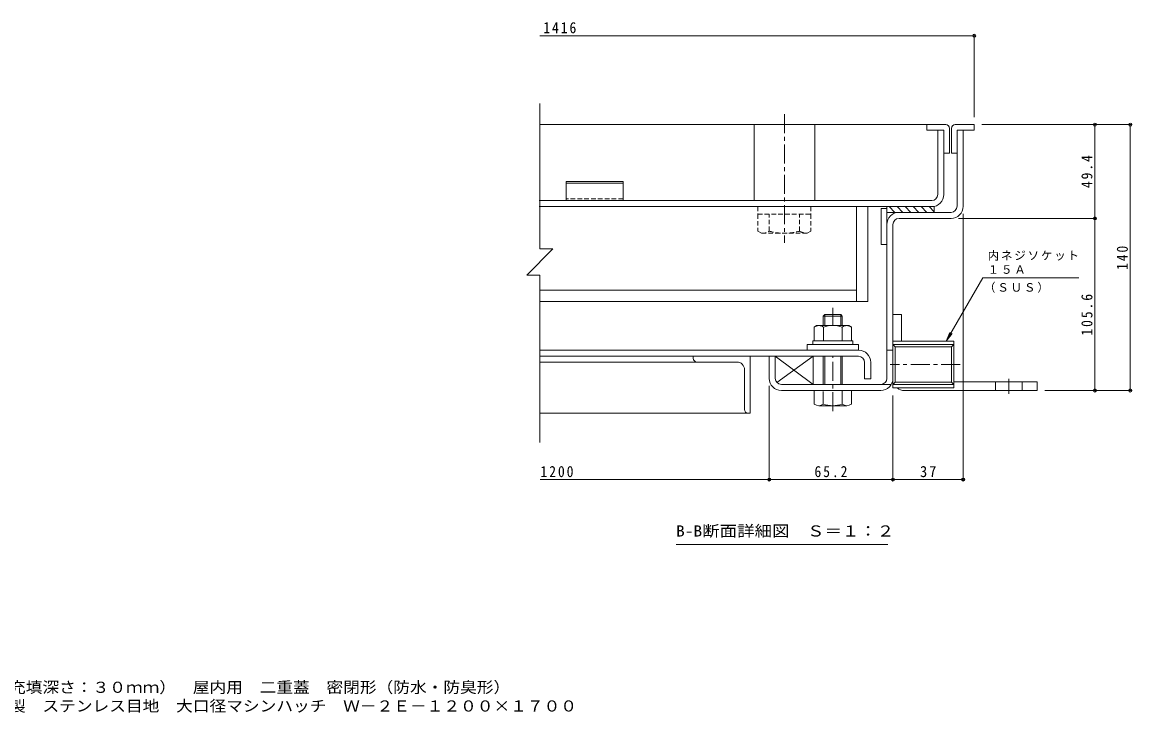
# Model space of a CAD drawing. Units: millimetres on the paper, enlarged 10 times, with parts at other scales. Extents: x -2670 to 2753, y -1962 to 1808.
# Drawn here: x -289 to 2633, y -1962 to -144 of the extents above; entities that cross this region are included whole.
import ezdxf
from ezdxf.enums import TextEntityAlignment as Align

# ---------------------------------------------------------------- set-up
doc = ezdxf.new("R2010")
doc.units = ezdxf.units.MM
doc.header["$LTSCALE"] = 10
doc.header["$PDMODE"] = 32
doc.header["$PDSIZE"] = 8
doc.linetypes.add('CHAIN1', pattern=[8, 5, -1, 1, -1])
doc.linetypes.add('DASHED1', pattern=[1.8, 1.2, -0.6])
for name, color, linetype, lineweight in [('D-1', 2, 'Continuous', 9), ('D-2', 3, 'Continuous', 9), ('D-3', 4, 'Continuous', 9), ('D-5', 7, 'Continuous', 9), ('D-6', 6, 'Continuous', 9), ('D-7', 5, 'Continuous', 5), ('D-8', 5, 'Continuous', 5), ('D-9', 134, 'Continuous', 5), ('D-A', 3, 'Continuous', 9), ('D-B', 6, 'Continuous', 9), ('D-C', 5, 'Continuous', 5), ('D-E', 3, 'Continuous', 9), ('D-F', 7, 'Continuous', 9), ('F-5_F-5ﾚｲﾔ', 7, 'Continuous', 9)]:
    doc.layers.add(name, color=color, linetype=linetype, lineweight=lineweight)
doc.styles.add('ＭＳ ゴシック', font='')
doc.styles.get('ＭＳ ゴシック').set_extended_font_data('MS Gothic')

msp = doc.modelspace()

# ---------------------------------------------------------------- linework, layer by layer
at = {"layer": 'D-1'}
for p, q in [((2173.29, -428.83), (2189.29, -428.83)), ((2173.29, -628.83), (2173.29, -428.83)), ((2189.29, -628.83), (2189.29, -428.83)), ((2157.29, -644.83), (2020.29, -644.83)), ((2020.29, -660.83), (2157.29, -660.83)), ((1988.29, -1081.83), (1988.29, -676.83)), ((2004.29, -676.83), (2004.29, -1081.83)), ((2164.29, -983.95), (2004.29, -983.95)), ((2004.29, -983.95), (2004.29, -1106.95)), ((2164.29, -993.06), (2158.48, -998.87)), ((2164.29, -983.95), (2164.29, -1106.95)), ((2004.29, -1007.83), (1988.29, -1007.83)), ((2158.48, -998.87), (2010.1, -998.87)), ((2010.1, -1092.02), (2010.1, -998.87)), ((2158.48, -998.87), (2158.48, -1092.02)), ((1694.29, -1081.83), (1694.29, -1023.83)), ((1710.29, -1097.83), (2000, -1097.83)), ((2004.29, -1097.83), (2010.1, -1092.02)), ((2164.29, -1097.83), (2004.29, -1097.83)), ((2164.29, -1106.95), (2004.29, -1106.95)), ((2158.48, -1092.02), (2010.1, -1092.02)), ((2164.29, -1097.83), (2158.48, -1092.02)), ((1710.29, -1113.83), (1820.8, -1113.83)), ((1870.8, -1113.83), (1972.29, -1113.83))]:
    msp.add_line(p, q, dxfattribs=at)
for points in [[(2164.29, -993.06), (2004.29, -993.06), (2010.1, -998.87)], [(1678.29, -1081.83), (1678.29, -1023.83), (1694.29, -1023.83)]]:
    msp.add_lwpolyline(points, dxfattribs=at)
for centre, radius, start, end in [((2157.29, -628.83), 16, 270, 0), ((2157.29, -628.83), 32, 270, 0), ((2020.29, -676.83), 32, 90, 180), ((2020.29, -676.83), 16, 90, 180), ((1710.29, -1081.83), 32, 180, 270), ((1710.29, -1081.83), 16, 180, 270), ((1972.29, -1081.83), 32, 270, 0), ((1972.29, -1081.83), 16, 270, 0)]:
    msp.add_arc(centre, radius, start, end, dxfattribs=at)
at = {"layer": 'D-2'}
for p, q in [((2122.29, -597.83), (2122.29, -428.83)), ((2138.29, -428.83), (2122.29, -428.83)), ((2138.29, -597.83), (2138.29, -428.83)), ((2106.29, -613.83), (1072.71, -613.83)), ((1072.78, -629.83), (2106.29, -629.83))]:
    msp.add_line(p, q, dxfattribs=at)
for radius in [32, 16]:
    msp.add_arc((2106.29, -597.83), radius, 270, 0, dxfattribs=at)
at = {"layer": 'D-3'}
for p, q in [((2093.29, -413.83), (1074.03, -413.83)), ((2093.29, -428.83), (2138.29, -428.83)), ((2138.29, -428.83), (2138.29, -488.83)), ((2153.29, -423.83), (2153.29, -488.83)), ((2158.29, -423.83), (2158.29, -488.83)), ((2168.29, -413.83), (2218.29, -413.83)), ((2218.29, -428.83), (2173.29, -428.83)), ((2173.29, -428.83), (2173.29, -488.83)), ((2218.29, -413.83), (2218.29, -428.83)), ((2138.29, -488.83), (2153.29, -488.83)), ((2173.29, -488.83), (2158.29, -488.83)), ((1143.29, -563.83), (1143.29, -613.83)), ((1293.29, -563.83), (1143.29, -563.83)), ((1293.29, -568.16), (1143.29, -568.16))]:
    msp.add_line(p, q, dxfattribs=at)
at = {"layer": 'D-3', "linetype": 'DASHED1'}
msp.add_line((1293.29, -608.83), (1143.29, -608.83), dxfattribs=at)
at = {"layer": 'D-3'}
for points in [[(2143.29, -413.83), (2093.29, -413.83), (2093.29, -428.83)], [(1293.29, -563.83), (1293.29, -613.83), (1143.29, -613.83)]]:
    msp.add_lwpolyline(points, dxfattribs=at)
for centre, start, end in [((2143.29, -423.83), 0, 90), ((2168.29, -423.83), 90, 180)]:
    msp.add_arc(centre, 10, start, end, dxfattribs=at)
at = {"layer": 'D-5'}
for p, q in [((2144.69, -983.95), (2241.2, -816.79)), ((2241.2, -816.79), (2493.93, -816.79)), ((2144.69, -983.95), (2154.25, -960.85)), ((2144.69, -983.95), (2159.91, -964.11)), ((1990.47, -1519.52), (1432.97, -1519.52))]:
    msp.add_line(p, q, dxfattribs=at)
at = {"layer": 'D-6'}
for p, q in [((1973.29, -634.83), (1988.29, -634.83)), ((1973.29, -634.83), (1973.29, -729.83)), ((1988.29, -629.83), (1988.29, -729.83)), ((2008.99, -644.83), (1993.99, -629.83)), ((2030.2, -644.83), (2015.2, -629.83)), ((2051.41, -644.83), (2036.41, -629.83)), ((2072.62, -644.83), (2057.62, -629.83)), ((2093.84, -644.83), (2078.84, -629.83)), ((2113.29, -643.07), (2100.05, -629.83)), ((2113.29, -644.83), (1988.29, -644.83)), ((1973.29, -729.83), (1988.29, -729.83)), ((1694.29, -1023.83), (1694.29, -1081.83)), ((1698.81, -1092.97), (1794.29, -1023.83)), ((1710.29, -1097.83), (1794.29, -1097.83))]:
    msp.add_line(p, q, dxfattribs=at)
msp.add_lwpolyline([(2113.29, -644.83), (2113.29, -629.83), (1988.29, -629.83)], dxfattribs=at)
msp.add_lwpolyline([(1794.29, -1097.83), (1794.29, -1023.83), (1694.29, -1023.83)], close=True, dxfattribs=at)
at = {"layer": 'D-7', "linetype": 'CHAIN1'}
for p, q in [((1845.79, -941.33), (1845.79, -896.17)), ((1845.79, -1168.22), (1845.79, -1023.83))]:
    msp.add_line(p, q, dxfattribs=at)
at = {"layer": 'D-7'}
for p, q in [((1824.86, -913.83), (1820.8, -917.89)), ((1870.8, -917.89), (1820.8, -917.89)), ((1820.8, -941.33), (1820.8, -917.89)), ((1866.74, -913.83), (1824.86, -913.83)), ((1824.86, -941.33), (1824.86, -913.83)), ((1866.74, -913.83), (1870.8, -917.89)), ((1866.74, -941.33), (1866.74, -913.83)), ((1870.8, -917.89), (1870.8, -941.33)), ((1870.8, -917.89), (1870.8, -941.33)), ((1820.8, -1097.83), (1820.8, -1023.83)), ((1824.86, -1097.83), (1824.86, -1023.83)), ((1866.74, -1097.83), (1866.74, -1023.83)), ((1870.8, -1023.83), (1870.8, -1097.83)), ((1894.8, -1113.83), (1796.8, -1113.83)), ((1796.8, -1149.36), (1796.8, -1113.83)), ((1820.8, -1149.36), (1820.8, -1116.84)), ((1870.8, -1113.83), (1870.8, -1149.36)), ((1894.8, -1149.36), (1894.8, -1113.83)), ((1882.79, -1153.83), (1808.8, -1153.83))]:
    msp.add_line(p, q, dxfattribs=at)
at = {"layer": 'D-7', "color": 2, "lineweight": 9}
for p, q in [((1796.72, -946.63), (1803.29, -942.83)), ((1796.72, -946.63), (1796.72, -982.83)), ((1888.29, -942.83), (1803.29, -942.83)), ((1821.26, -946.63), (1821.26, -982.83)), ((1870.33, -946.63), (1870.33, -982.83))]:
    msp.add_line(p, q, dxfattribs=at)
at = {"layer": 'D-7', "color": 134}
for p, q in [((1778.29, -992.83), (1778.29, -1007.83)), ((1778.29, -992.83), (1913.29, -992.83)), ((1913.29, -992.83), (1913.29, -1007.83)), ((1778.29, -1007.83), (1913.29, -1007.83))]:
    msp.add_line(p, q, dxfattribs=at)
at = {"layer": 'D-7', "color": 6, "lineweight": 9}
for p, q in [((1793.29, -982.83), (1793.29, -992.83)), ((1793.29, -992.83), (1898.29, -992.83))]:
    msp.add_line(p, q, dxfattribs=at)
at = {"layer": 'D-7', "color": 2, "lineweight": 9}
msp.add_lwpolyline([(1888.29, -942.83), (1894.87, -946.63), (1894.87, -982.83), (1796.72, -982.83)], dxfattribs=at)
at = {"layer": 'D-7', "color": 6, "lineweight": 9}
msp.add_lwpolyline([(1793.29, -982.83), (1898.29, -982.83), (1898.29, -992.83)], dxfattribs=at)
at = {"layer": 'D-7', "color": 2, "lineweight": 9}
for centre, radius, start, end in [((1811.2, -971.71), 28.97, 94.38438, 120), ((1808.22, -967.03), 24.21, 57.42749, 88.18784), ((1845.79, -1024.03), 81.2, 72.41188, 107.5881), ((1883.37, -967.03), 24.21, 91.81215, 122.57249), ((1880.39, -971.71), 28.97, 59.99998, 85.6156)]:
    msp.add_arc(centre, radius, start, end, dxfattribs=at)
at = {"layer": 'D-7'}
for centre, radius, start, end in [((1808.8, -1135.5), 18.33, 229.1022, 310.89809), ((1845.79, -1081.75), 72.08, 249.70546, 290.29454), ((1882.79, -1135.5), 18.33, 229.10191, 310.8978)]:
    msp.add_arc(centre, radius, start, end, dxfattribs=at)
at = {"layer": 'D-8'}
msp.add_lwpolyline([(1908.29, -879.83), (1938.29, -879.83), (1938.29, -629.83), (1908.29, -629.83)], close=True, dxfattribs=at)
at = {"layer": 'D-9'}
for p, q in [((1908.29, -879.83), (1908.29, -629.83)), ((1074.03, -849.83), (1908.29, -849.83)), ((1074.03, -879.83), (1908.29, -879.83))]:
    msp.add_line(p, q, dxfattribs=at)
at = {"layer": 'D-9', "linetype": 'DASHED1'}
for p, q in [((1648.79, -649.83), (1648.79, -694.2)), ((1678.3, -694.34), (1678.3, -649.83)), ((1758.3, -694.34), (1758.3, -649.83)), ((1787.79, -649.83), (1787.79, -694.34)), ((1658.34, -699.71), (1648.79, -694.2)), ((1778.29, -699.83), (1658.54, -699.83)), ((1778.29, -699.83), (1787.79, -694.34))]:
    msp.add_line(p, q, dxfattribs=at)
for centre, radius, start, end in [((1659.58, -665.32), 34.53, 267.86055, 302.81094), ((1718.29, -551.23), 148.6, 254.38446, 285.61554), ((1777.01, -665.32), 34.53, 237.18906, 272.13945)]:
    msp.add_arc(centre, radius, start, end, dxfattribs=at)
at = {"layer": 'D-A'}
for p, q in [((1913.79, -1007.83), (1074.74, -1007.83)), ((1074.74, -1023.83), (1913.79, -1023.83)), ((1929.79, -1039.83), (1929.79, -1082.83)), ((1945.79, -1039.83), (1945.79, -1082.83)), ((1929.79, -1082.83), (1945.79, -1082.83))]:
    msp.add_line(p, q, dxfattribs=at)
for radius in [32, 16]:
    msp.add_arc((1913.79, -1039.83), radius, 0, 90, dxfattribs=at)
at = {"layer": 'D-B'}
for p, q in [((1478.29, -1023.83), (1074.74, -1023.83)), ((1488.29, -1038.83), (1074.74, -1038.83)), ((1478.29, -1023.83), (1628.29, -1023.83)), ((1478.29, -1028.83), (1478.29, -1023.83)), ((1488.29, -1038.83), (1593.29, -1038.83)), ((1628.29, -1023.83), (1628.29, -1173.83)), ((1613.29, -1163.83), (1613.29, -1058.83)), ((1623.29, -1173.83), (1074.74, -1173.83)), ((1623.29, -1173.83), (1628.29, -1173.83))]:
    msp.add_line(p, q, dxfattribs=at)
for centre, radius, start, end in [((1488.29, -1028.83), 10, 180, 270), ((1593.29, -1058.83), 20, 0, 90), ((1623.29, -1163.83), 10, 180, 270)]:
    msp.add_arc(centre, radius, start, end, dxfattribs=at)
at = {"layer": 'D-C', "color": 2, "linetype": 'CHAIN1', "lineweight": 9}
msp.add_line((1718.29, -386.15), (1718.29, -725.46), dxfattribs=at)
at = {"layer": 'D-C', "color": 2, "lineweight": 9}
for p, q in [((1638.29, -613.83), (1638.29, -413.83)), ((1638.29, -413.83), (1798.3, -413.83)), ((1798.3, -613.83), (1798.3, -413.83)), ((1638.29, -613.83), (1798.3, -613.83))]:
    msp.add_line(p, q, dxfattribs=at)
at = {"layer": 'D-C', "color": 134, "linetype": 'DASHED1'}
for p, q in [((1648.29, -629.83), (1788.29, -629.83)), ((1788.29, -629.83), (1788.29, -649.83))]:
    msp.add_line(p, q, dxfattribs=at)
msp.add_lwpolyline([(1648.29, -629.83), (1648.29, -649.83), (1788.29, -649.83)], dxfattribs=at)
at = {"layer": 'D-E'}
for p, q in [((2004.29, -913.83), (2004.29, -1081.83)), ((2004.29, -913.83), (2026.79, -913.83)), ((2026.79, -983.95), (2026.79, -913.83)), ((2164.29, -1091.33), (2384.29, -1091.33)), ((2274.29, -1113.83), (2274.29, -1091.33)), ((2344.29, -1113.83), (2344.29, -1091.33))]:
    msp.add_line(p, q, dxfattribs=at)
at = {"layer": 'D-E', "linetype": 'CHAIN1'}
msp.add_line((2309.29, -1122.56), (2309.29, -1083.12), dxfattribs=at)
at = {"layer": 'D-E'}
msp.add_lwpolyline([(2384.29, -1091.33), (2384.29, -1113.83), (2034.29, -1113.83)], dxfattribs=at)
msp.add_arc((2034.29, -1083.83), 30, 230.3984, 270, dxfattribs=at)
at = {"layer": 'D-F'}
for p, q in [((2218.29, -179.73), (1074.03, -179.73)), ((2218.29, -176.73), (2218.29, -393.83)), ((1074.03, -358.07), (1074.03, -740.92)), ((2632.47, -413.83), (2238.29, -413.83)), ((2536.13, -413.83), (2536.13, -660.83)), ((2629.47, -413.83), (2629.47, -1113.83)), ((2539.13, -660.83), (2177.29, -660.83)), ((2189.29, -1351.17), (2189.29, -648.83)), ((2536.13, -660.83), (2536.13, -1113.83)), ((1108.44, -740.92), (1039.63, -809.74)), ((1074.03, -740.92), (1108.44, -740.92)), ((1074.03, -809.74), (1039.63, -809.74)), ((1074.03, -809.74), (1074.03, -1250.37)), ((1678.29, -1351.17), (1678.29, -1101.83)), ((2004.29, -1351.17), (2004.29, -1126.95)), ((2632.47, -1113.83), (2404.29, -1113.83)), ((1678.29, -1348.17), (1074.74, -1348.17)), ((2004.29, -1348.17), (1678.29, -1348.17)), ((2189.29, -1348.17), (2004.29, -1348.17))]:
    msp.add_line(p, q, dxfattribs=at)
at = {"layer": 'D-F', "linetype": 'CHAIN1'}
msp.add_line((2181.3, -1045.45), (1996.93, -1045.45), dxfattribs=at)
at = {"layer": 'D-F'}
for p in [(2218.29, -179.73), (2536.13, -413.83), (2629.47, -413.83), (2536.13, -660.83), (2536.13, -1113.83), (2629.47, -1113.83), (1678.29, -1348.17), (2004.29, -1348.17), (2189.29, -1348.17)]:
    msp.add_point(p, dxfattribs=at)

# ---------------------------------------------------------------- texts
at = {"layer": 'D-5', "color": 2, "style": 'ＭＳ ゴシック', "width": 1.15}
msp.add_text('B-B断面詳細図\u3000Ｓ＝１：２', height=29.33, dxfattribs=at).set_placement((1432.97, -1507.02), align=Align.BOTTOM_LEFT)
at = {"layer": 'D-5', "char_height": 21.99, "attachment_point": 7, "style": 'ＭＳ ゴシック'}
for s, insert in [('\\T1.17;内ネジソケット', (2253.93, -772.12)), ('\\T1.17;１５Ａ', (2253.93, -806.95)), ('\\T1.17;（ＳＵＳ）', (2244.27, -856.63))]:
    msp.add_mtext(s, dxfattribs=dict(at, insert=insert))
at = {"layer": 'D-F', "color": 2, "char_height": 29.33, "attachment_point": 7, "style": 'ＭＳ ゴシック'}
for s, insert in [('\\T1.28;\\W0.9;1416', (1083.29, -173.73)), ('\\T1.28;\\W0.9;1200', (1075.87, -1342.17)), ('\\T1.28;\\W0.9;65.2', (1797.54, -1342.17)), ('\\T1.27;\\W0.95;37', (2075.54, -1342.17))]:
    msp.add_mtext(s, dxfattribs=dict(at, insert=insert))
at = {"layer": 'D-F', "color": 2, "char_height": 29.33, "attachment_point": 7, "rotation": 90, "style": 'ＭＳ ゴシック'}
for s, insert in [('\\T1.28;\\W0.9;49.4', (2530.13, -581.08)), ('\\T1.27;\\W0.9;140', (2623.47, -796.33)), ('\\T1.28;\\W0.9;105.6', (2530.13, -969.43))]:
    msp.add_mtext(s, dxfattribs=dict(at, insert=insert))
at = {"layer": 'F-5_F-5ﾚｲﾔ', "color": 2, "style": 'ＭＳ ゴシック', "width": 1.1}
for s, p in [('充填用（充填深さ：３０ｍｍ）\u3000屋内用\u3000二重蓋\u3000密閉形（防水・防臭形）', (-500.11, -1918.5)), ('スチール製\u3000ステンレス目地\u3000大口径マシンハッチ\u3000Ｗ－２Ｅ－１２００×１７００', (-500.11, -1967.71))]:
    msp.add_text(s, height=29.33, dxfattribs=at).set_placement(p, align=Align.BOTTOM_LEFT)

doc.saveas('drawing.dxf')
